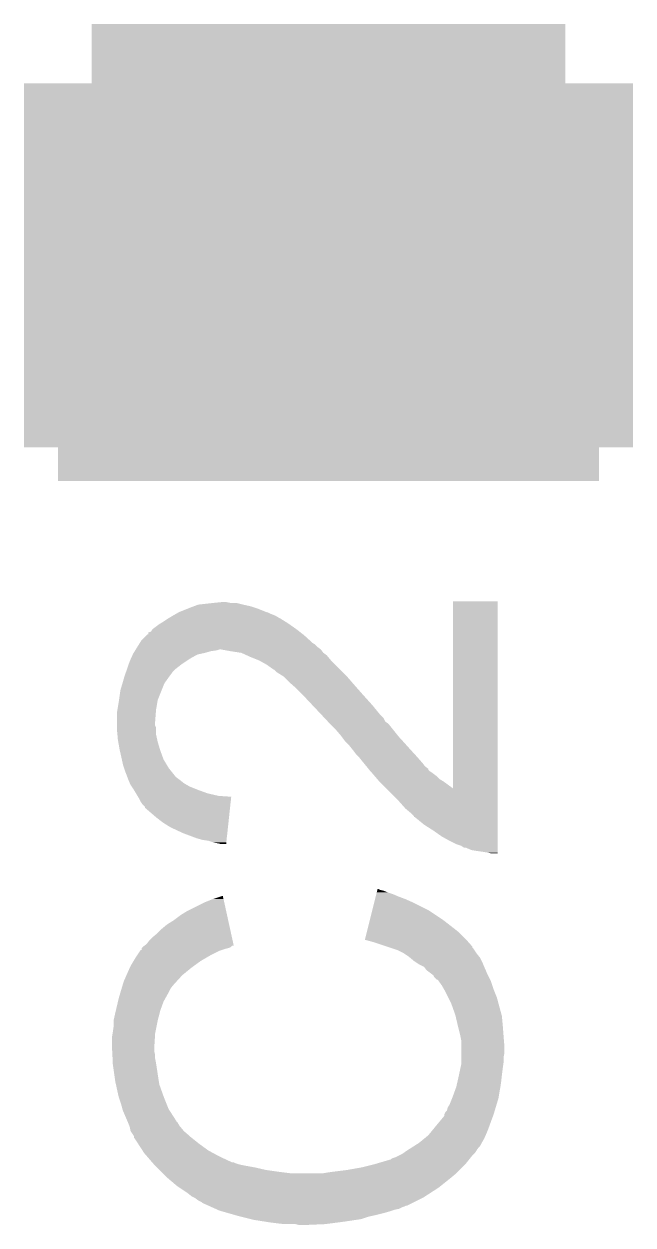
# Model space of a CAD drawing. Extents: x -0.05 to 0.95, y -0.15 to 0.98.
# Drawn here: x 0.499 to 0.571, y 0.0101 to 0.152 of the extents above; entities that cross this region are included whole.
import ezdxf

# ---------------------------------------------------------------- set-up
doc = ezdxf.new("R2010")
doc.units = 0
doc.layers.get('0').update_dxf_attribs({"linetype": 'CONTINUOUS'})
doc.layers.add('COMPASS_CLICK_V101_GTO', color=14, linetype='CONTINUOUS')
doc.layers.add('COMPASS_CLICK_V101_GTS', color=12, linetype='CONTINUOUS')

# ---------------------------------------------------------------- blocks, each defined once
blk = doc.blocks.new('RECTANGLE_61')
blk.add_solid([(0.028, 0.023), (0.028, -0.023), (-0.028, 0.023), (-0.028, -0.023)])

msp = doc.modelspace()

# ---------------------------------------------------------------- linework, layer by layer
at = {"layer": 'COMPASS_CLICK_V101_GTO', "const_width": 0.008}
for points in [[(0.503, 0.102), (0.503, 0.145)], [(0.567, 0.102), (0.567, 0.145)], [(0.503, 0.102), (0.567, 0.102)]]:
    msp.add_lwpolyline(points, dxfattribs=at)
at = {"layer": 'COMPASS_CLICK_V101_GTO'}
for points in [[(0.5497, 0.0617), (0.5497, 0.0838), (0.555, 0.0617), (0.555, 0.0838)], [(0.5497, 0.0838), (0.5497, 0.0838), (0.555, 0.0838), (0.5497, 0.0838)], [(0.51696, 0.0823), (0.5173, 0.0825), (0.5282, 0.0823), (0.5278, 0.0825)], [(0.5173, 0.0825), (0.5183, 0.0829), (0.5277, 0.0825), (0.5267, 0.0829)], [(0.5173, 0.0825), (0.5173, 0.0825), (0.5278, 0.0825), (0.5277, 0.0825)], [(0.5183, 0.0829), (0.5188, 0.0831), (0.5267, 0.0829), (0.5261, 0.0831)], [(0.5188, 0.0831), (0.51907, 0.0832), (0.5261, 0.0831), (0.5258, 0.0832)], [(0.51907, 0.0832), (0.5196, 0.0834), (0.5258, 0.0832), (0.5249, 0.0834)], [(0.5196, 0.0834), (0.5214, 0.0836), (0.5249, 0.0834), (0.5241, 0.0836)], [(0.5214, 0.0836), (0.5224, 0.0837), (0.5234, 0.0836), (0.5229, 0.0837)], [(0.5142, 0.0805), (0.515, 0.0811), (0.5312, 0.0805), (0.53034, 0.0811)], [(0.515, 0.0811), (0.51517, 0.0812), (0.53034, 0.0811), (0.5302, 0.0812)], [(0.51517, 0.0812), (0.5155, 0.0814), (0.5302, 0.0812), (0.52988, 0.0814)], [(0.5155, 0.0814), (0.51595, 0.0817), (0.52988, 0.0814), (0.5294, 0.0817)], [(0.51595, 0.0817), (0.5161, 0.0818), (0.5294, 0.0817), (0.52922, 0.0818)], [(0.5161, 0.0818), (0.51661, 0.0821), (0.52922, 0.0818), (0.5287, 0.0821)], [(0.51661, 0.0821), (0.51696, 0.0823), (0.5287, 0.0821), (0.5282, 0.0823)], [(0.5129, 0.0792), (0.5135, 0.0798), (0.53276, 0.0792), (0.5321, 0.0798)], [(0.5135, 0.0798), (0.5136, 0.0799), (0.5321, 0.0798), (0.53197, 0.0799)], [(0.5137, 0.0801), (0.514, 0.0802), (0.53171, 0.0801), (0.53159, 0.0802)], [(0.5137, 0.0799), (0.5137, 0.0801), (0.53197, 0.0799), (0.53171, 0.0801)], [(0.514, 0.0802), (0.5142, 0.0805), (0.53159, 0.0802), (0.5312, 0.0805)], [(0.51215, 0.078), (0.51221, 0.0781), (0.5218, 0.078), (0.5221, 0.0781)], [(0.51221, 0.0781), (0.5124, 0.0784), (0.5341, 0.0781), (0.5337, 0.0784)], [(0.51221, 0.0781), (0.51221, 0.0781), (0.5221, 0.0781), (0.5223, 0.0781)], [(0.5124, 0.0784), (0.51259, 0.0787), (0.5337, 0.0784), (0.5334, 0.0787)], [(0.51259, 0.0787), (0.51265, 0.0788), (0.5334, 0.0787), (0.5332, 0.0788)], [(0.51265, 0.0788), (0.5129, 0.0792), (0.5332, 0.0788), (0.53276, 0.0792)], [(0.5234, 0.0779), (0.5223, 0.0781), (0.53425, 0.0779), (0.5341, 0.0781)], [(0.51139, 0.0764), (0.5115, 0.0767), (0.5177, 0.0764), (0.51815, 0.0767)], [(0.5115, 0.0767), (0.51163, 0.077), (0.51815, 0.0767), (0.5186, 0.077)], [(0.51163, 0.077), (0.51186, 0.0775), (0.5186, 0.077), (0.5195, 0.0775)], [(0.51186, 0.0775), (0.5119, 0.0776), (0.5195, 0.0775), (0.51995, 0.0776)], [(0.5119, 0.0776), (0.51196, 0.0777), (0.51995, 0.0776), (0.5204, 0.0777)], [(0.51196, 0.0777), (0.51209, 0.0779), (0.5204, 0.0777), (0.5211, 0.0779)], [(0.51209, 0.0779), (0.51215, 0.078), (0.5211, 0.0779), (0.5218, 0.078)], [(0.5247, 0.0777), (0.5234, 0.0779), (0.5344, 0.0777), (0.53425, 0.0779)], [(0.52536, 0.0774), (0.5247, 0.0777), (0.5348, 0.0774), (0.5344, 0.0777)], [(0.5258, 0.0772), (0.52536, 0.0774), (0.53497, 0.0772), (0.5348, 0.0774)], [(0.5268, 0.0768), (0.5258, 0.0772), (0.5353, 0.0768), (0.53497, 0.0772)], [(0.5277, 0.0763), (0.5268, 0.0768), (0.5358, 0.0763), (0.5353, 0.0768)], [(0.51097, 0.0752), (0.51108, 0.0755), (0.5164, 0.0752), (0.5166, 0.0755)], [(0.51108, 0.0755), (0.51115, 0.0757), (0.5166, 0.0755), (0.5168, 0.0757)], [(0.51115, 0.0757), (0.51139, 0.0764), (0.5168, 0.0757), (0.5177, 0.0764)], [(0.5284, 0.0758), (0.5277, 0.0763), (0.5363, 0.0758), (0.5358, 0.0763)], [(0.5286, 0.0757), (0.5284, 0.0758), (0.5364, 0.0757), (0.5363, 0.0758)], [(0.5289, 0.0754), (0.5286, 0.0757), (0.5367, 0.0754), (0.5364, 0.0757)], [(0.52954, 0.075), (0.5289, 0.0754), (0.5371, 0.075), (0.5367, 0.0754)], [(0.5104, 0.0733), (0.51064, 0.0741), (0.51528, 0.0733), (0.5156, 0.0741)], [(0.51064, 0.0741), (0.51084, 0.0748), (0.5156, 0.0741), (0.5161, 0.0748)], [(0.51084, 0.0748), (0.5109, 0.075), (0.5161, 0.0748), (0.51625, 0.075)], [(0.5109, 0.075), (0.51097, 0.0752), (0.51625, 0.075), (0.5164, 0.0752)], [(0.5297, 0.0749), (0.52954, 0.075), (0.53719, 0.0749), (0.5371, 0.075)], [(0.5304, 0.0742), (0.5297, 0.0749), (0.5378, 0.0742), (0.53719, 0.0749)], [(0.5312, 0.0735), (0.5304, 0.0742), (0.53841, 0.0735), (0.5378, 0.0742)], [(0.51023, 0.0721), (0.5104, 0.0733), (0.5148, 0.0721), (0.51528, 0.0733)], [(0.5313, 0.0734), (0.5312, 0.0735), (0.5385, 0.0734), (0.53841, 0.0735)], [(0.5319, 0.0728), (0.5313, 0.0734), (0.53903, 0.0728), (0.5385, 0.0734)], [(0.53218, 0.0725), (0.5319, 0.0728), (0.5393, 0.0725), (0.53903, 0.0728)], [(0.53312, 0.0715), (0.53218, 0.0725), (0.5402, 0.0715), (0.5393, 0.0725)], [(0.51003, 0.0709), (0.5102, 0.0719), (0.5146, 0.0709), (0.51477, 0.0719)], [(0.5102, 0.0719), (0.51023, 0.0721), (0.51477, 0.0719), (0.5148, 0.0721)], [(0.5335, 0.0711), (0.53312, 0.0715), (0.54053, 0.0711), (0.5402, 0.0715)], [(0.53416, 0.0704), (0.5335, 0.0711), (0.5411, 0.0704), (0.54053, 0.0711)], [(0.51, 0.0707), (0.51003, 0.0709), (0.51459, 0.0707), (0.5146, 0.0709)], [(0.51, 0.0695), (0.51, 0.0707), (0.5145, 0.0695), (0.51459, 0.0707)], [(0.53453, 0.07), (0.53416, 0.0704), (0.5415, 0.07), (0.5411, 0.0704)], [(0.53491, 0.0696), (0.53453, 0.07), (0.5417, 0.0696), (0.5415, 0.07)], [(0.535, 0.0695), (0.53491, 0.0696), (0.54183, 0.0695), (0.5417, 0.0696)], [(0.51, 0.0691), (0.51, 0.0695), (0.5145, 0.0691), (0.5145, 0.0695)], [(0.51, 0.0689), (0.51, 0.0691), (0.5146, 0.0689), (0.5145, 0.0691)], [(0.51, 0.0685), (0.51, 0.0689), (0.5146, 0.0685), (0.5146, 0.0689)], [(0.51004, 0.0681), (0.51, 0.0685), (0.5146, 0.0681), (0.5146, 0.0685)], [(0.5352, 0.0693), (0.535, 0.0695), (0.5421, 0.0693), (0.54183, 0.0695)], [(0.5358, 0.0687), (0.5352, 0.0693), (0.54258, 0.0687), (0.5421, 0.0693)], [(0.5364, 0.068), (0.5358, 0.0687), (0.54314, 0.068), (0.54258, 0.0687)], [(0.5101, 0.0674), (0.51004, 0.0681), (0.51476, 0.0674), (0.5146, 0.0681)], [(0.51014, 0.0672), (0.5101, 0.0674), (0.5148, 0.0672), (0.51476, 0.0674)], [(0.5103, 0.0663), (0.51014, 0.0672), (0.51507, 0.0663), (0.5148, 0.0672)], [(0.53655, 0.0678), (0.5364, 0.068), (0.5433, 0.0678), (0.54314, 0.068)], [(0.537, 0.0672), (0.53655, 0.0678), (0.54385, 0.0672), (0.5433, 0.0678)], [(0.5375, 0.0667), (0.537, 0.0672), (0.5443, 0.0667), (0.54385, 0.0672)], [(0.5379, 0.0662), (0.5375, 0.0667), (0.54475, 0.0662), (0.5443, 0.0667)], [(0.51032, 0.0662), (0.5103, 0.0663), (0.5151, 0.0662), (0.51507, 0.0663)], [(0.51057, 0.0651), (0.51032, 0.0662), (0.5155, 0.0651), (0.5151, 0.0662)], [(0.5382, 0.0658), (0.5379, 0.0662), (0.54512, 0.0658), (0.54475, 0.0662)], [(0.5384, 0.0656), (0.5382, 0.0658), (0.5453, 0.0656), (0.54512, 0.0658)], [(0.5385, 0.0655), (0.5384, 0.0656), (0.54539, 0.0655), (0.5453, 0.0656)], [(0.53915, 0.0647), (0.5385, 0.0655), (0.5461, 0.0647), (0.54539, 0.0655)], [(0.5107, 0.0645), (0.51057, 0.0651), (0.51586, 0.0645), (0.5155, 0.0651)], [(0.51083, 0.0641), (0.5107, 0.0645), (0.5161, 0.0641), (0.51586, 0.0645)], [(0.511, 0.0636), (0.51083, 0.0641), (0.5165, 0.0636), (0.5161, 0.0641)], [(0.53948, 0.0643), (0.53915, 0.0647), (0.5464, 0.0643), (0.5461, 0.0647)], [(0.53972, 0.064), (0.53948, 0.0643), (0.5468, 0.064), (0.5464, 0.0643)], [(0.5398, 0.0639), (0.53972, 0.064), (0.5468, 0.0639), (0.5468, 0.064)], [(0.53997, 0.0637), (0.5398, 0.0639), (0.547, 0.0637), (0.5468, 0.0639)], [(0.51119, 0.0631), (0.511, 0.0636), (0.5169, 0.0631), (0.5165, 0.0636)], [(0.51123, 0.063), (0.51119, 0.0631), (0.517, 0.063), (0.5169, 0.0631)], [(0.5113, 0.0628), (0.51123, 0.063), (0.51727, 0.0628), (0.517, 0.063)], [(0.51134, 0.0627), (0.5113, 0.0628), (0.5174, 0.0627), (0.51727, 0.0628)], [(0.51151, 0.0623), (0.51134, 0.0627), (0.5179, 0.0623), (0.5174, 0.0627)], [(0.54015, 0.0635), (0.53997, 0.0637), (0.5473, 0.0635), (0.547, 0.0637)], [(0.54041, 0.0632), (0.54015, 0.0635), (0.5477, 0.0632), (0.5473, 0.0635)], [(0.54075, 0.0628), (0.54041, 0.0632), (0.5481, 0.0628), (0.5477, 0.0632)], [(0.54101, 0.0625), (0.54075, 0.0628), (0.5486, 0.0625), (0.5481, 0.0628)], [(0.5411, 0.0624), (0.54101, 0.0625), (0.54874, 0.0624), (0.5486, 0.0625)], [(0.5116, 0.0621), (0.51151, 0.0623), (0.51825, 0.0621), (0.5179, 0.0623)], [(0.51173, 0.0619), (0.5116, 0.0621), (0.5186, 0.0619), (0.51825, 0.0621)], [(0.512, 0.0615), (0.51173, 0.0619), (0.5196, 0.0615), (0.5186, 0.0619)], [(0.51224, 0.0611), (0.512, 0.0615), (0.5207, 0.0611), (0.5196, 0.0615)], [(0.51242, 0.0608), (0.51224, 0.0611), (0.522, 0.0608), (0.5207, 0.0611)], [(0.5418, 0.0617), (0.5411, 0.0624), (0.5497, 0.0617), (0.54874, 0.0624)], [(0.5433, 0.0602), (0.5418, 0.0617), (0.555, 0.0602), (0.555, 0.0617)], [(0.51248, 0.0607), (0.51242, 0.0608), (0.5235, 0.0607), (0.522, 0.0608)], [(0.5126, 0.0605), (0.51248, 0.0607), (0.52348, 0.0605), (0.5235, 0.0607)], [(0.5128, 0.0601), (0.5126, 0.0605), (0.52344, 0.0601), (0.52348, 0.0605)], [(0.513, 0.0598), (0.5128, 0.0601), (0.5234, 0.0598), (0.52344, 0.0601)], [(0.5133, 0.0595), (0.513, 0.0598), (0.52337, 0.0595), (0.5234, 0.0598)], [(0.5441, 0.0593), (0.5433, 0.0602), (0.555, 0.0593), (0.555, 0.0602)], [(0.5133, 0.0594), (0.5133, 0.0595), (0.52336, 0.0594), (0.52337, 0.0595)], [(0.5147, 0.0582), (0.5133, 0.0594), (0.52323, 0.0582), (0.52336, 0.0594)], [(0.5155, 0.0576), (0.5147, 0.0582), (0.52317, 0.0576), (0.52323, 0.0582)], [(0.5447, 0.0588), (0.5441, 0.0593), (0.555, 0.0588), (0.555, 0.0593)], [(0.5451, 0.0584), (0.5447, 0.0588), (0.555, 0.0584), (0.555, 0.0588)], [(0.5451, 0.0583), (0.5451, 0.0584), (0.555, 0.0583), (0.555, 0.0584)], [(0.5463, 0.0574), (0.5452, 0.0583), (0.555, 0.0574), (0.555, 0.0583)], [(0.5163, 0.0571), (0.5155, 0.0576), (0.52311, 0.0571), (0.52317, 0.0576)], [(0.5178, 0.0564), (0.5163, 0.0571), (0.52304, 0.0564), (0.52311, 0.0571)], [(0.5474, 0.0567), (0.5463, 0.0574), (0.555, 0.0567), (0.555, 0.0574)], [(0.5194, 0.0558), (0.5178, 0.0564), (0.52297, 0.0558), (0.52304, 0.0564)], [(0.5201, 0.0556), (0.5194, 0.0558), (0.52295, 0.0556), (0.52297, 0.0558)], [(0.5208, 0.0555), (0.5201, 0.0556), (0.52294, 0.0555), (0.52295, 0.0556)], [(0.5214, 0.0553), (0.5208, 0.0555), (0.52292, 0.0553), (0.52294, 0.0555)], [(0.5484, 0.056), (0.5474, 0.0567), (0.555, 0.056), (0.555, 0.0567)], [(0.5493, 0.0555), (0.5484, 0.056), (0.555, 0.0555), (0.555, 0.056)], [(0.5501, 0.0551), (0.5493, 0.0555), (0.555, 0.0551), (0.555, 0.0555)], [(0.5219, 0.0552), (0.5214, 0.0553), (0.52291, 0.0552), (0.52292, 0.0553)], [(0.5223, 0.0551), (0.5219, 0.0552), (0.5229, 0.0551), (0.52291, 0.0552)], [(0.5507, 0.0549), (0.5501, 0.0551), (0.555, 0.0549), (0.555, 0.0551)], [(0.551, 0.0547), (0.5507, 0.0549), (0.555, 0.0547), (0.555, 0.0549)], [(0.5519, 0.0544), (0.5512, 0.0547), (0.555, 0.0544), (0.555, 0.0547)], [(0.5525, 0.0543), (0.5519, 0.0544), (0.555, 0.0543), (0.555, 0.0544)], [(0.5532, 0.0542), (0.5525, 0.0543), (0.555, 0.0542), (0.555, 0.0543)], [(0.5538, 0.0541), (0.5532, 0.0542), (0.555, 0.0541), (0.555, 0.0542)], [(0.5543, 0.054), (0.5538, 0.0541), (0.555, 0.054), (0.555, 0.0541)], [(0.54075, 0.0496), (0.54078, 0.0497), (0.5415, 0.0496), (0.5411, 0.0497)], [(0.54078, 0.0497), (0.5408, 0.0498), (0.5411, 0.0497), (0.5409, 0.0498)], [(0.5408, 0.0498), (0.5408, 0.0498), (0.5409, 0.0498), (0.5408, 0.0498)], [(0.5203, 0.0482), (0.5213, 0.0486), (0.52268, 0.0482), (0.52259, 0.0486)], [(0.5213, 0.0486), (0.5225, 0.049), (0.52259, 0.0486), (0.5225, 0.049)], [(0.5404, 0.0482), (0.5405, 0.0486), (0.545, 0.0482), (0.5441, 0.0486)], [(0.5405, 0.0486), (0.54058, 0.0489), (0.5441, 0.0486), (0.5433, 0.0489)], [(0.54058, 0.0489), (0.54065, 0.0492), (0.5433, 0.0489), (0.5426, 0.0492)], [(0.54065, 0.0492), (0.5407, 0.0494), (0.5426, 0.0492), (0.542, 0.0494)], [(0.5407, 0.0494), (0.54075, 0.0496), (0.542, 0.0494), (0.5415, 0.0496)], [(0.5175, 0.0467), (0.5183, 0.0472), (0.52301, 0.0467), (0.5229, 0.0472)], [(0.5183, 0.0472), (0.5203, 0.0482), (0.5229, 0.0472), (0.52268, 0.0482)], [(0.53988, 0.0461), (0.54018, 0.0473), (0.5486, 0.0461), (0.5468, 0.0473)], [(0.54018, 0.0473), (0.5404, 0.0482), (0.5468, 0.0473), (0.545, 0.0482)], [(0.5153, 0.0451), (0.5159, 0.0456), (0.52336, 0.0451), (0.52325, 0.0456)], [(0.5159, 0.0456), (0.5167, 0.0461), (0.52325, 0.0456), (0.52314, 0.0461)], [(0.5167, 0.0461), (0.5175, 0.0467), (0.52314, 0.0461), (0.52301, 0.0467)], [(0.53953, 0.0447), (0.53988, 0.0461), (0.5504, 0.0447), (0.5486, 0.0461)], [(0.5138, 0.0437), (0.5142, 0.0441), (0.52367, 0.0437), (0.52358, 0.0441)], [(0.5142, 0.0441), (0.5148, 0.0446), (0.52358, 0.0441), (0.52347, 0.0446)], [(0.5148, 0.0446), (0.5153, 0.0451), (0.52347, 0.0446), (0.52336, 0.0451)], [(0.53933, 0.0439), (0.53953, 0.0447), (0.5512, 0.0439), (0.5504, 0.0447)], [(0.51273, 0.0425), (0.5128, 0.0426), (0.5221, 0.0425), (0.5224, 0.0426)], [(0.5129, 0.0428), (0.513, 0.0429), (0.5231, 0.0428), (0.5234, 0.0429)], [(0.5129, 0.0427), (0.5129, 0.0428), (0.5227, 0.0427), (0.5231, 0.0428)], [(0.5129, 0.0426), (0.5129, 0.0427), (0.5224, 0.0426), (0.5227, 0.0427)], [(0.513, 0.0429), (0.5131, 0.043), (0.5234, 0.0429), (0.5235, 0.043)], [(0.5131, 0.043), (0.51323, 0.0431), (0.5235, 0.043), (0.5236, 0.0431)], [(0.51323, 0.0431), (0.5135, 0.0433), (0.5238, 0.0431), (0.52375, 0.0433)], [(0.51323, 0.0431), (0.51323, 0.0431), (0.5236, 0.0431), (0.5238, 0.0431)], [(0.5135, 0.0433), (0.5138, 0.0437), (0.52375, 0.0433), (0.52367, 0.0437)], [(0.5393, 0.0438), (0.53933, 0.0439), (0.55129, 0.0438), (0.5512, 0.0439)], [(0.5404, 0.0435), (0.5393, 0.0438), (0.55156, 0.0435), (0.55129, 0.0438)], [(0.5419, 0.043), (0.5404, 0.0435), (0.552, 0.043), (0.55156, 0.0435)], [(0.5422, 0.0429), (0.5419, 0.043), (0.552, 0.0429), (0.552, 0.043)], [(0.5425, 0.0428), (0.5422, 0.0429), (0.5521, 0.0428), (0.552, 0.0429)], [(0.5431, 0.0426), (0.5425, 0.0428), (0.55223, 0.0426), (0.5521, 0.0428)], [(0.5439, 0.0422), (0.5431, 0.0426), (0.5525, 0.0422), (0.55223, 0.0426)], [(0.5116, 0.0407), (0.51196, 0.0413), (0.51907, 0.0407), (0.5199, 0.0413)], [(0.51196, 0.0413), (0.5122, 0.0417), (0.5199, 0.0413), (0.52059, 0.0417)], [(0.5122, 0.0417), (0.5124, 0.042), (0.52059, 0.0417), (0.5211, 0.042)], [(0.5124, 0.042), (0.51273, 0.0425), (0.5211, 0.042), (0.5221, 0.0425)], [(0.5445, 0.0418), (0.5439, 0.0422), (0.55282, 0.0418), (0.5525, 0.0422)], [(0.54462, 0.0417), (0.5445, 0.0418), (0.5529, 0.0417), (0.55282, 0.0418)], [(0.5451, 0.0413), (0.54462, 0.0417), (0.5531, 0.0413), (0.5529, 0.0417)], [(0.5454, 0.0411), (0.5451, 0.0413), (0.5532, 0.0411), (0.5531, 0.0413)], [(0.51111, 0.0396), (0.51151, 0.0405), (0.5177, 0.0396), (0.5188, 0.0405)], [(0.51151, 0.0405), (0.5116, 0.0407), (0.5188, 0.0405), (0.51907, 0.0407)], [(0.5457, 0.0409), (0.5454, 0.0411), (0.55329, 0.0409), (0.5532, 0.0411)], [(0.5463, 0.0406), (0.5457, 0.0409), (0.55341, 0.0406), (0.55329, 0.0409)], [(0.5466, 0.0402), (0.5463, 0.0406), (0.55359, 0.0402), (0.55341, 0.0406)], [(0.54727, 0.0397), (0.5466, 0.0402), (0.5538, 0.0397), (0.55359, 0.0402)], [(0.51053, 0.038), (0.51065, 0.0384), (0.5163, 0.038), (0.5166, 0.0384)], [(0.51065, 0.0384), (0.51068, 0.0385), (0.5166, 0.0384), (0.5167, 0.0385)], [(0.51068, 0.0385), (0.5108, 0.0389), (0.5167, 0.0385), (0.51706, 0.0389)], [(0.5108, 0.0389), (0.51111, 0.0396), (0.51706, 0.0389), (0.5177, 0.0396)], [(0.5474, 0.0396), (0.54727, 0.0397), (0.55385, 0.0396), (0.5538, 0.0397)], [(0.5475, 0.0394), (0.5474, 0.0396), (0.55395, 0.0394), (0.55385, 0.0396)], [(0.5478, 0.0391), (0.5475, 0.0394), (0.5541, 0.0391), (0.55395, 0.0394)], [(0.54804, 0.0389), (0.5479, 0.0391), (0.5542, 0.0389), (0.5541, 0.0391)], [(0.5484, 0.0384), (0.54804, 0.0389), (0.55437, 0.0384), (0.5542, 0.0389)], [(0.54863, 0.038), (0.5484, 0.0384), (0.5545, 0.038), (0.55437, 0.0384)], [(0.51011, 0.0365), (0.5102, 0.0369), (0.5155, 0.0365), (0.51572, 0.0369)], [(0.5102, 0.0369), (0.51035, 0.0374), (0.51572, 0.0369), (0.516, 0.0374)], [(0.51035, 0.0374), (0.51053, 0.038), (0.516, 0.0374), (0.5163, 0.038)], [(0.5488, 0.0377), (0.54863, 0.038), (0.55462, 0.0377), (0.5545, 0.038)], [(0.54915, 0.037), (0.5488, 0.0377), (0.5549, 0.037), (0.55462, 0.0377)], [(0.5495, 0.0363), (0.54915, 0.037), (0.55509, 0.0363), (0.5549, 0.037)], [(0.50985, 0.0354), (0.51011, 0.0365), (0.5151, 0.0354), (0.5155, 0.0365)], [(0.55, 0.0349), (0.5495, 0.0363), (0.55547, 0.0349), (0.55509, 0.0363)], [(0.5096, 0.0343), (0.5098, 0.0352), (0.51482, 0.0343), (0.51505, 0.0352)], [(0.5096, 0.0342), (0.5096, 0.0343), (0.5148, 0.0342), (0.51482, 0.0343)], [(0.5096, 0.0336), (0.5096, 0.0342), (0.51468, 0.0336), (0.5148, 0.0342)], [(0.5098, 0.0352), (0.50985, 0.0354), (0.51505, 0.0352), (0.5151, 0.0354)], [(0.55002, 0.0348), (0.55, 0.0349), (0.5555, 0.0348), (0.55547, 0.0349)], [(0.55028, 0.0337), (0.55002, 0.0348), (0.5556, 0.0337), (0.5555, 0.0348)], [(0.5094, 0.0323), (0.50947, 0.0327), (0.51448, 0.0323), (0.5145, 0.0327)], [(0.50947, 0.0327), (0.5095, 0.0329), (0.5145, 0.0327), (0.51454, 0.0329)], [(0.5095, 0.0329), (0.5096, 0.0336), (0.51454, 0.0329), (0.51468, 0.0336)], [(0.5503, 0.0336), (0.55028, 0.0337), (0.55561, 0.0336), (0.5556, 0.0337)], [(0.5506, 0.0324), (0.5503, 0.0336), (0.5557, 0.0324), (0.55561, 0.0336)], [(0.5094, 0.0312), (0.5094, 0.0323), (0.51441, 0.0312), (0.51448, 0.0323)], [(0.5507, 0.0319), (0.5506, 0.0324), (0.55574, 0.0319), (0.5557, 0.0324)], [(0.5507, 0.0312), (0.5507, 0.0319), (0.5558, 0.0312), (0.55574, 0.0319)], [(0.5094, 0.0311), (0.5094, 0.0312), (0.5144, 0.0311), (0.51441, 0.0312)], [(0.50943, 0.0306), (0.5094, 0.0311), (0.5144, 0.0306), (0.5144, 0.0311)], [(0.50945, 0.0302), (0.50943, 0.0306), (0.5145, 0.0302), (0.5144, 0.0306)], [(0.50947, 0.0298), (0.50945, 0.0302), (0.5145, 0.0298), (0.5145, 0.0302)], [(0.50949, 0.0293), (0.50947, 0.0298), (0.5146, 0.0293), (0.5145, 0.0298)], [(0.5507, 0.0304), (0.5507, 0.0312), (0.5558, 0.0304), (0.5558, 0.0312)], [(0.5507, 0.0299), (0.5507, 0.0304), (0.5557, 0.0299), (0.5558, 0.0304)], [(0.5507, 0.0293), (0.5507, 0.0299), (0.5557, 0.0293), (0.5557, 0.0299)], [(0.5095, 0.0291), (0.50949, 0.0293), (0.51463, 0.0291), (0.5146, 0.0293)], [(0.5098, 0.027), (0.5095, 0.0291), (0.51495, 0.027), (0.51463, 0.0291)], [(0.55042, 0.0278), (0.55059, 0.0286), (0.5555, 0.0278), (0.5556, 0.0286)], [(0.55059, 0.0286), (0.5507, 0.0291), (0.5556, 0.0286), (0.55567, 0.0291)], [(0.5507, 0.0291), (0.5507, 0.0293), (0.55567, 0.0291), (0.5557, 0.0293)], [(0.50987, 0.0267), (0.5098, 0.027), (0.515, 0.0267), (0.51495, 0.027)], [(0.55022, 0.0269), (0.5504, 0.0277), (0.5554, 0.0269), (0.55549, 0.0277)], [(0.5504, 0.0277), (0.55042, 0.0278), (0.55549, 0.0277), (0.5555, 0.0278)], [(0.51018, 0.0253), (0.50987, 0.0267), (0.5155, 0.0253), (0.515, 0.0267)], [(0.5497, 0.0253), (0.5501, 0.0264), (0.55513, 0.0253), (0.55532, 0.0264)], [(0.5501, 0.0264), (0.55022, 0.0269), (0.55532, 0.0264), (0.5554, 0.0269)], [(0.5102, 0.0252), (0.51018, 0.0253), (0.51554, 0.0252), (0.5155, 0.0253)], [(0.5105, 0.0243), (0.5102, 0.0252), (0.5159, 0.0243), (0.51554, 0.0252)], [(0.51064, 0.0238), (0.5105, 0.0243), (0.5161, 0.0238), (0.5159, 0.0243)], [(0.5491, 0.024), (0.5493, 0.0243), (0.55477, 0.024), (0.55486, 0.0243)], [(0.5493, 0.0243), (0.54962, 0.0251), (0.55486, 0.0243), (0.5551, 0.0251)], [(0.54962, 0.0251), (0.5497, 0.0253), (0.5551, 0.0251), (0.55513, 0.0253)], [(0.5107, 0.0236), (0.51064, 0.0238), (0.51623, 0.0236), (0.5161, 0.0238)], [(0.51121, 0.0224), (0.5107, 0.0236), (0.517, 0.0224), (0.51623, 0.0236)], [(0.5477, 0.0218), (0.5487, 0.023), (0.55402, 0.0218), (0.55446, 0.023)], [(0.5487, 0.0232), (0.5488, 0.0234), (0.55453, 0.0232), (0.55459, 0.0234)], [(0.5487, 0.0231), (0.5487, 0.0232), (0.5545, 0.0231), (0.55453, 0.0232)], [(0.5487, 0.023), (0.5487, 0.0231), (0.55446, 0.023), (0.5545, 0.0231)], [(0.5488, 0.0234), (0.549, 0.0236), (0.55459, 0.0234), (0.55465, 0.0236)], [(0.549, 0.0236), (0.5491, 0.024), (0.55465, 0.0236), (0.55477, 0.024)], [(0.51126, 0.0223), (0.51121, 0.0224), (0.517, 0.0223), (0.517, 0.0224)], [(0.5113, 0.0222), (0.51126, 0.0223), (0.51716, 0.0222), (0.5171, 0.0223)], [(0.51126, 0.0223), (0.51126, 0.0223), (0.5171, 0.0223), (0.517, 0.0223)], [(0.51146, 0.0218), (0.5113, 0.0222), (0.5174, 0.0218), (0.51716, 0.0222)], [(0.5115, 0.0217), (0.51146, 0.0218), (0.51748, 0.0217), (0.5174, 0.0218)], [(0.5116, 0.0212), (0.5115, 0.0217), (0.5179, 0.0212), (0.51748, 0.0217)], [(0.54721, 0.0212), (0.5477, 0.0218), (0.5538, 0.0212), (0.55402, 0.0218)], [(0.512, 0.0206), (0.5116, 0.0212), (0.51859, 0.0206), (0.5179, 0.0212)], [(0.512, 0.0205), (0.512, 0.0206), (0.5187, 0.0205), (0.51859, 0.0206)], [(0.512, 0.0204), (0.512, 0.0205), (0.51882, 0.0204), (0.5187, 0.0205)], [(0.5121, 0.0203), (0.512, 0.0204), (0.51895, 0.0203), (0.51882, 0.0204)], [(0.51249, 0.0197), (0.5121, 0.0203), (0.5197, 0.0197), (0.51895, 0.0203)], [(0.5457, 0.0198), (0.54631, 0.0203), (0.55312, 0.0198), (0.5534, 0.0203)], [(0.54631, 0.0203), (0.5468, 0.0207), (0.5534, 0.0203), (0.55358, 0.0207)], [(0.5468, 0.0207), (0.54721, 0.0212), (0.55358, 0.0207), (0.5538, 0.0212)], [(0.51301, 0.0189), (0.51249, 0.0197), (0.5208, 0.0189), (0.5197, 0.0197)], [(0.5132, 0.0186), (0.51301, 0.0189), (0.52136, 0.0186), (0.5208, 0.0189)], [(0.51355, 0.0182), (0.5132, 0.0186), (0.5221, 0.0182), (0.52136, 0.0186)], [(0.5433, 0.0183), (0.5437, 0.0185), (0.552, 0.0183), (0.5522, 0.0185)], [(0.5437, 0.0185), (0.54385, 0.0186), (0.5522, 0.0185), (0.5523, 0.0186)], [(0.54385, 0.0186), (0.5446, 0.0191), (0.5523, 0.0186), (0.55263, 0.0191)], [(0.5446, 0.0191), (0.54476, 0.0192), (0.55263, 0.0191), (0.5527, 0.0192)], [(0.54476, 0.0192), (0.54507, 0.0194), (0.5527, 0.0192), (0.5529, 0.0194)], [(0.54507, 0.0194), (0.5457, 0.0198), (0.5529, 0.0194), (0.55312, 0.0198)], [(0.51415, 0.0175), (0.51355, 0.0182), (0.5236, 0.0175), (0.5221, 0.0182)], [(0.51424, 0.0174), (0.51415, 0.0175), (0.524, 0.0174), (0.5238, 0.0175)], [(0.51415, 0.0175), (0.51415, 0.0175), (0.5238, 0.0175), (0.5236, 0.0175)], [(0.51433, 0.0173), (0.51424, 0.0174), (0.5243, 0.0173), (0.524, 0.0174)], [(0.51441, 0.0172), (0.51433, 0.0173), (0.5247, 0.0172), (0.5243, 0.0173)], [(0.5145, 0.0171), (0.51441, 0.0172), (0.5252, 0.0171), (0.5247, 0.0172)], [(0.5147, 0.0169), (0.5145, 0.0171), (0.5263, 0.0169), (0.5252, 0.0171)], [(0.5389, 0.0169), (0.5405, 0.0173), (0.5508, 0.0169), (0.5512, 0.0173)], [(0.5405, 0.0173), (0.5422, 0.0178), (0.5512, 0.0173), (0.5516, 0.0178)], [(0.5423, 0.0178), (0.5424, 0.0179), (0.5516, 0.0178), (0.55168, 0.0179)], [(0.5424, 0.0179), (0.5426, 0.018), (0.55168, 0.0179), (0.55176, 0.018)], [(0.5426, 0.018), (0.5429, 0.0181), (0.55176, 0.018), (0.55184, 0.0181)], [(0.5429, 0.0181), (0.5433, 0.0183), (0.55184, 0.0181), (0.552, 0.0183)], [(0.515, 0.0166), (0.5147, 0.0169), (0.5276, 0.0166), (0.5263, 0.0169)], [(0.5152, 0.0164), (0.515, 0.0166), (0.529, 0.0164), (0.5276, 0.0166)], [(0.5154, 0.0162), (0.5152, 0.0164), (0.5306, 0.0162), (0.529, 0.0164)], [(0.5158, 0.0158), (0.5154, 0.0162), (0.54962, 0.0158), (0.5501, 0.0162)], [(0.51592, 0.0157), (0.5158, 0.0158), (0.5495, 0.0157), (0.54962, 0.0158)], [(0.5171, 0.0147), (0.51592, 0.0157), (0.54825, 0.0147), (0.5495, 0.0157)], [(0.5343, 0.0162), (0.5349, 0.0163), (0.5501, 0.0162), (0.5502, 0.0163)], [(0.5349, 0.0163), (0.5356, 0.0164), (0.5502, 0.0163), (0.5503, 0.0164)], [(0.5356, 0.0164), (0.5372, 0.0166), (0.5503, 0.0164), (0.5505, 0.0166)], [(0.5372, 0.0166), (0.5389, 0.0169), (0.5505, 0.0166), (0.5508, 0.0169)], [(0.5174, 0.0145), (0.5171, 0.0147), (0.548, 0.0145), (0.54825, 0.0147)], [(0.5183, 0.0139), (0.5174, 0.0145), (0.54707, 0.0139), (0.548, 0.0145)], [(0.5188, 0.0135), (0.5183, 0.0139), (0.54645, 0.0135), (0.54707, 0.0139)], [(0.519, 0.0134), (0.5188, 0.0135), (0.5463, 0.0134), (0.54645, 0.0135)], [(0.5192, 0.0133), (0.519, 0.0134), (0.5461, 0.0133), (0.5463, 0.0134)], [(0.5196, 0.013), (0.5192, 0.0133), (0.5455, 0.013), (0.5461, 0.0133)], [(0.52, 0.0128), (0.5196, 0.013), (0.5451, 0.0128), (0.5455, 0.013)], [(0.5201, 0.0127), (0.52, 0.0128), (0.5449, 0.0127), (0.5451, 0.0128)], [(0.52077, 0.0124), (0.5201, 0.0127), (0.5443, 0.0124), (0.5449, 0.0127)], [(0.52099, 0.0123), (0.52077, 0.0124), (0.544, 0.0123), (0.5442, 0.0124)], [(0.52077, 0.0124), (0.52077, 0.0124), (0.5442, 0.0124), (0.5443, 0.0124)], [(0.52121, 0.0122), (0.52099, 0.0123), (0.5437, 0.0122), (0.544, 0.0123)], [(0.52166, 0.012), (0.52121, 0.0122), (0.5433, 0.012), (0.5437, 0.0122)], [(0.52188, 0.0119), (0.52166, 0.012), (0.5428, 0.0119), (0.5433, 0.012)], [(0.5221, 0.0118), (0.52188, 0.0119), (0.5425, 0.0118), (0.5428, 0.0119)], [(0.52245, 0.0117), (0.5221, 0.0118), (0.5422, 0.0117), (0.5425, 0.0118)], [(0.52315, 0.0115), (0.52245, 0.0117), (0.5415, 0.0115), (0.5422, 0.0117)], [(0.52385, 0.0113), (0.52315, 0.0115), (0.5407, 0.0113), (0.5415, 0.0115)], [(0.5242, 0.0112), (0.52385, 0.0113), (0.54025, 0.0112), (0.5407, 0.0113)], [(0.5246, 0.0111), (0.5242, 0.0112), (0.5398, 0.0111), (0.54025, 0.0112)], [(0.5258, 0.0108), (0.5246, 0.0111), (0.5389, 0.0108), (0.5398, 0.0111)], [(0.5262, 0.0107), (0.5258, 0.0108), (0.53823, 0.0107), (0.5389, 0.0108)], [(0.52747, 0.0105), (0.5262, 0.0107), (0.5369, 0.0105), (0.53823, 0.0107)], [(0.5281, 0.0104), (0.52747, 0.0105), (0.53613, 0.0104), (0.5369, 0.0105)], [(0.5289, 0.0103), (0.5281, 0.0104), (0.53537, 0.0103), (0.53613, 0.0104)], [(0.5298, 0.0102), (0.5289, 0.0103), (0.5346, 0.0102), (0.53537, 0.0103)], [(0.5315, 0.0101), (0.5311, 0.0102), (0.5323, 0.0101), (0.5346, 0.0102)]]:
    msp.add_solid(points, dxfattribs=at)

# ---------------------------------------------------------------- block references
at = {"layer": 'COMPASS_CLICK_V101_GTS'}
msp.add_blockref('RECTANGLE_61', (0.535, 0.129), dxfattribs=at)

doc.saveas('drawing.dxf')
